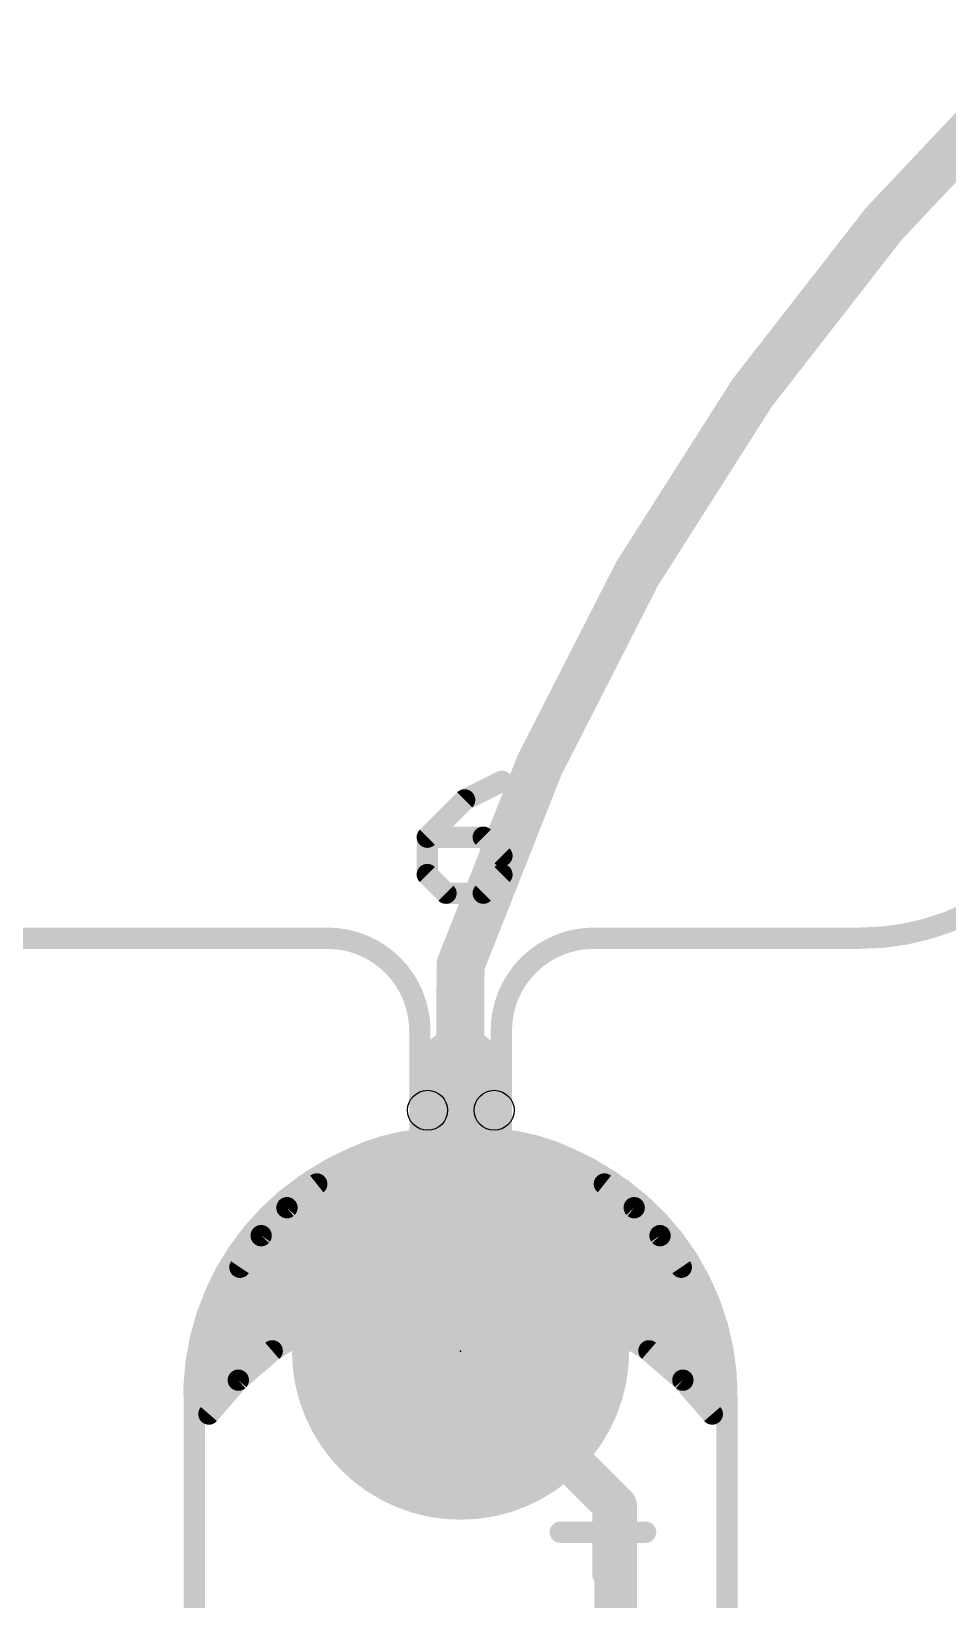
# Model space of a CAD drawing. Extents: x 0 to 107, y -24 to 80.
# Drawn here: x 11.15 to 19.88, y 12.74 to 27.7 of the extents above; entities that cross this region are included whole.
import ezdxf

# ---------------------------------------------------------------- set-up
doc = ezdxf.new("R2010")
doc.units = 0
for name, color, linetype in [('1', 12, 'CONTINUOUS'), ('16', 132, 'CONTINUOUS'), ('17', 110, 'CONTINUOUS'), ('20', 53, 'CONTINUOUS'), ('21', 53, 'CONTINUOUS'), ('23', 53, 'CONTINUOUS')]:
    doc.layers.add(name, color=color, linetype=linetype)

# ---------------------------------------------------------------- blocks, each defined once
blk = doc.blocks.new('ROUNDP')
at = {"const_width": 0.5}
blk.add_lwpolyline([(0, -0.25, 1), (0, 0.25, 1), (0, -0.25)], format="xyb", dxfattribs=at)

msp = doc.modelspace()

# ---------------------------------------------------------------- linework, layer by layer
at = {"layer": '1'}
for points, const_width in [([(22.225, 28.702, 0.1436), (15.24, 18.796)], 0.4572), ([(15.3543, 18.7954, 1), (15.1257, 18.7966)], 0.2286), ([(15.1318, 18.8329, 1), (15.3482, 18.7591)], 0.2286), ([(15.4381, 17.7879, 1), (15.0317, 17.7925)], 0.4064), ([(15.1206, 17.7908, 1), (15.3492, 17.7896)], 0.2286), ([(15.3416, 17.1204, 1), (15.113, 17.1188)], 0.2286), ([(15.0241, 17.1219, 1), (15.4305, 17.1173)], 0.4064), ([(15.2429, 17.1637, 1), (15.2371, 17.0623)], 0.1016), ([(15.2429, 17.0623, 1), (15.2371, 17.1637)], 0.1016), ([(14.5121, 17.0655, 1), (14.5335, 16.9661)], 0.1016), ([(14.5409, 16.9683, 1), (14.5047, 17.0632)], 0.1016), ([(14.7697, 17.1196, 1), (14.7697, 17.018)], 0.1016), ([(14.8747, 17.1427, 1), (14.8806, 17.0413)], 0.1016), ([(14.8883, 17.0423, 1), (14.867, 17.1416)], 0.1016), ([(15.613, 17.1416, 1), (15.5917, 17.0423)], 0.1016), ([(15.5994, 17.0413, 1), (15.6053, 17.1427)], 0.1016), ([(15.7103, 17.018, 1), (15.7103, 17.1196)], 0.1016), ([(15.9753, 17.0632, 1), (15.9391, 16.9683)], 0.1016), ([(15.9465, 16.9661, 1), (15.9679, 17.0655)], 0.1016), ([(14.1475, 16.9164, 1), (14.1475, 16.8148)], 0.1016), ([(14.1656, 16.9337, 1), (14.2019, 16.8388)], 0.1016), ([(14.2089, 16.8421, 1), (14.1586, 16.9304)], 0.1016), ([(16.3214, 16.9304, 1), (16.2711, 16.8421)], 0.1016), ([(16.2781, 16.8388, 1), (16.3144, 16.9337)], 0.1016), ([(16.3325, 16.8148, 1), (16.3325, 16.9164)], 0.1016), ([(13.8132, 16.7132, 1), (13.8132, 16.6116)], 0.1016), ([(13.8433, 16.7505, 1), (13.8937, 16.6623)], 0.1016), ([(13.9001, 16.6667, 1), (13.8369, 16.7462)], 0.1016), ([(16.6431, 16.7462, 1), (16.5799, 16.6667)], 0.1016), ([(16.5863, 16.6623, 1), (16.6367, 16.7505)], 0.1016), ([(16.6668, 16.6116, 1), (16.6668, 16.7132)], 0.1016), ([(13.5648, 16.51, 1), (13.5648, 16.4084)], 0.1016), ([(13.5528, 16.5202, 1), (13.6161, 16.4407)], 0.1016), ([(13.6218, 16.446, 1), (13.5471, 16.5149)], 0.1016), ([(16.9329, 16.5149, 1), (16.8582, 16.446)], 0.1016), ([(16.8639, 16.4407, 1), (16.9272, 16.5202)], 0.1016), ([(16.9152, 16.4084, 1), (16.9152, 16.51)], 0.1016), ([(13.3804, 16.1854, 1), (13.2961, 16.2421)], 0.1016), ([(13.3772, 16.3068, 1), (13.3772, 16.2052)], 0.1016), ([(17.1839, 16.2421, 1), (17.0996, 16.1854)], 0.1016), ([(17.1028, 16.2052, 1), (17.1028, 16.3068)], 0.1016), ([(13.23, 16.1036, 1), (13.23, 16.002)], 0.1016), ([(13.3009, 16.2483, 1), (13.3756, 16.1793)], 0.1016), ([(17.1044, 16.1793, 1), (17.1791, 16.2483)], 0.1016), ([(17.25, 16.002, 1), (17.25, 16.1036)], 0.1016), ([(13.1817, 15.891, 1), (13.0897, 15.9342)], 0.1016), ([(17.3903, 15.9342, 1), (17.2983, 15.891)], 0.1016), ([(13.1062, 15.9004, 1), (13.1062, 15.7988)], 0.1016), ([(13.0936, 15.9409, 1), (13.1779, 15.8843)], 0.1016), ([(17.3021, 15.8843, 1), (17.3864, 15.9409)], 0.1016), ([(17.3738, 15.7988, 1), (17.3738, 15.9004)], 0.1016), ([(13.0109, 15.6972, 1), (13.0109, 15.5956)], 0.1016), ([(14.5957, 15.6949, 1), (14.6101, 15.5943)], 0.1016), ([(14.6172, 15.5958, 1), (14.5886, 15.6933)], 0.1016), ([(14.6156, 15.5956, 1), (14.6156, 15.6972)], 0.1016), ([(15.0262, 15.7562, 1), (15.0262, 15.6546)], 0.1016), ([(15.0334, 15.6551, 1), (15.019, 15.7557)], 0.1016), ([(15.461, 15.7557, 1), (15.4466, 15.6551)], 0.1016), ([(15.4538, 15.6546, 1), (15.4538, 15.7562)], 0.1016), ([(15.8644, 15.6972, 1), (15.8644, 15.5956)], 0.1016), ([(15.8914, 15.6933, 1), (15.8628, 15.5958)], 0.1016), ([(15.8699, 15.5943, 1), (15.8843, 15.6949)], 0.1016), ([(17.4691, 15.5956, 1), (17.4691, 15.6972)], 0.1016), ([(12.9357, 15.6055, 1), (13.0277, 15.5624)], 0.1016), ([(13.0304, 15.5697, 1), (12.9329, 15.5983)], 0.1016), ([(14.1783, 15.573, 1), (14.2069, 15.4755)], 0.1016), ([(14.2137, 15.478, 1), (14.1715, 15.5704)], 0.1016), ([(16.3085, 15.5704, 1), (16.2663, 15.478)], 0.1016), ([(16.2731, 15.4755, 1), (16.3017, 15.573)], 0.1016), ([(17.5471, 15.5983, 1), (17.4496, 15.5697)], 0.1016), ([(17.4523, 15.5624, 1), (17.5443, 15.6055)], 0.1016), ([(12.9404, 15.494, 1), (12.9404, 15.3924)], 0.1016), ([(13.7825, 15.393, 1), (13.8246, 15.3005)], 0.1016), ([(13.831, 15.304, 1), (13.7761, 15.3895)], 0.1016), ([(14.015, 15.3924, 1), (14.015, 15.494)], 0.1016), ([(15.3416, 15.24, 1), (15.1384, 15.24)], 0.2032), ([(16.465, 15.494, 1), (16.465, 15.3924)], 0.1016), ([(16.7039, 15.3895, 1), (16.649, 15.304)], 0.1016), ([(16.6554, 15.3005, 1), (16.6975, 15.393)], 0.1016), ([(17.5396, 15.3924, 1), (17.5396, 15.494)], 0.1016), ([(12.8309, 15.25, 1), (12.9284, 15.2214)], 0.1016), ([(12.93, 15.229, 1), (12.8293, 15.2423)], 0.1016), ([(12.8809, 15.2908, 1), (12.8809, 15.1892)], 0.1016), ([(13.6372, 15.1892, 1), (13.6372, 15.2908)], 0.1016), ([(15.1257, 15.2392, 1), (15.3543, 15.2408)], 0.2286), ([(15.3118, 15.1848, 1), (15.1682, 15.0412)], 0.2032), ([(16.8428, 15.2908, 1), (16.8428, 15.1892)], 0.1016), ([(17.6507, 15.2423, 1), (17.55, 15.229)], 0.1016), ([(17.5516, 15.2214, 1), (17.6491, 15.25)], 0.1016), ([(17.5991, 15.1892, 1), (17.5991, 15.2908)], 0.1016), ([(12.8533, 15.0876, 1), (12.8533, 14.986)], 0.1016), ([(13.3524, 14.986, 1), (13.3524, 15.0876)], 0.1016), ([(13.4162, 15.1585, 1), (13.4711, 15.073)], 0.1016), ([(13.4769, 15.0773, 1), (13.4104, 15.1542)], 0.1016), ([(15.1384, 15.113, 1), (15.3416, 15.113)], 0.2032), ([(17.0696, 15.1542, 1), (17.0031, 15.0773)], 0.1016), ([(17.0089, 15.073, 1), (17.0638, 15.1585)], 0.1016), ([(17.1276, 15.0876, 1), (17.1276, 14.986)], 0.1016), ([(17.6267, 14.986, 1), (17.6267, 15.0876)], 0.1016), ([(12.8828, 14.877, 1), (12.7812, 14.8747)], 0.1016), ([(17.6988, 14.8747, 1), (17.5972, 14.877)], 0.1016), ([(12.7817, 14.8825, 1), (12.8824, 14.8692)], 0.1016), ([(12.833, 14.8844, 1), (12.833, 14.7828)], 0.1016), ([(13.0871, 14.8744, 1), (13.1535, 14.7975)], 0.1016), ([(13.1587, 14.8026, 1), (13.0819, 14.8692)], 0.1016), ([(13.1183, 14.7828, 1), (13.1183, 14.8844)], 0.1016), ([(17.3981, 14.8692, 1), (17.3213, 14.8026)], 0.1016), ([(17.3617, 14.8844, 1), (17.3617, 14.7828)], 0.1016), ([(17.3265, 14.7975, 1), (17.3929, 14.8744)], 0.1016), ([(17.5976, 14.8692, 1), (17.6983, 14.8825)], 0.1016), ([(17.647, 14.7828, 1), (17.647, 14.8844)], 0.1016), ([(12.8374, 14.6812, 1), (12.8374, 14.5796)], 0.1016), ([(12.9419, 14.5796, 1), (12.9419, 14.6812)], 0.1016), ([(17.5381, 14.6812, 1), (17.5381, 14.5796)], 0.1016), ([(17.6426, 14.5796, 1), (17.6426, 14.6812)], 0.1016), ([(12.8016, 14.5463, 1), (12.8784, 14.4797)], 0.1016), ([(12.7892, 14.5119, 1), (12.8908, 14.5141)], 0.1016), ([(17.5892, 14.5141, 1), (17.6908, 14.5119)], 0.1016), ([(17.6016, 14.4797, 1), (17.6784, 14.5463)], 0.1016), ([(16.8216, 13.633, 1), (16.6184, 13.633)], 0.2032), ([(16.6482, 13.5612, 1), (16.7918, 13.7048)], 0.2032)]:
    msp.add_lwpolyline(points, format="xyb", dxfattribs=dict(at, const_width=const_width))
for points, const_width in [([(15.2349, 17.7902), (15.24, 18.796)], 0.4572), ([(15.2273, 17.1196), (15.2349, 17.7902)], 0.8128), ([(15.24, 15.24), (15.2273, 17.1196)], 0.4572), ([(15.24, 17.113), (14.8777, 17.092)], 0.2032), ([(15.6023, 17.092), (15.24, 17.113)], 0.2032), ([(14.5228, 17.0158), (14.1838, 16.8863)], 0.2032), ([(14.8777, 17.092), (14.5228, 17.0158)], 0.2032), ([(14.7697, 17.0688), (15.7103, 17.0688)], 0.2032), ([(15.9572, 17.0158), (15.6023, 17.092)], 0.2032), ([(16.2962, 16.8863), (15.9572, 17.0158)], 0.2032), ([(14.1838, 16.8863), (13.8685, 16.7064)], 0.2032), ([(14.1475, 16.8656), (16.3325, 16.8656)], 0.2032), ([(16.6115, 16.7064), (16.2962, 16.8863)], 0.2032), ([(13.8685, 16.7064), (13.5844, 16.4805)], 0.2032), ([(13.8132, 16.6624), (16.6668, 16.6624)], 0.2032), ([(16.8956, 16.4805), (16.6115, 16.7064)], 0.2032), ([(13.5844, 16.4805), (13.3383, 16.2138)], 0.2032), ([(13.5648, 16.4592), (16.9152, 16.4592)], 0.2032), ([(17.1417, 16.2138), (16.8956, 16.4805)], 0.2032), ([(13.3383, 16.2138), (13.1357, 15.9126)], 0.2032), ([(13.3772, 16.256), (17.1028, 16.256)], 0.2032), ([(17.3443, 15.9126), (17.1417, 16.2138)], 0.2032), ([(13.23, 16.0528), (17.25, 16.0528)], 0.2032), ([(13.1357, 15.9126), (12.9817, 15.584)], 0.2032), ([(17.4983, 15.584), (17.3443, 15.9126)], 0.2032), ([(13.1062, 15.8496), (17.3738, 15.8496)], 0.2032), ([(13.0109, 15.6464), (14.6156, 15.6464)], 0.2032), ([(14.1926, 15.5242), (14.6029, 15.6446)], 0.2032), ([(14.6029, 15.6446), (15.0262, 15.7054)], 0.2032), ([(15.0262, 15.7054), (15.4538, 15.7054)], 0.2032), ([(15.4538, 15.7054), (15.8771, 15.6446)], 0.2032), ([(15.8644, 15.6464), (17.4691, 15.6464)], 0.2032), ([(15.8771, 15.6446), (16.2874, 15.5242)], 0.2032), ([(12.9817, 15.584), (12.8796, 15.2357)], 0.2032), ([(13.8035, 15.3467), (14.1926, 15.5242)], 0.2032), ([(16.2874, 15.5242), (16.6765, 15.3467)], 0.2032), ([(17.6004, 15.2357), (17.4983, 15.584)], 0.2032), ([(12.9404, 15.4432), (14.015, 15.4432)], 0.2032), ([(13.4437, 15.1157), (13.8035, 15.3467)], 0.2032), ([(15.24, 15.113), (15.24, 15.24)], 0.4064), ([(16.465, 15.4432), (17.5396, 15.4432)], 0.2032), ([(16.6765, 15.3467), (17.0363, 15.1157)], 0.2032), ([(12.8796, 15.2357), (12.832, 14.8759)], 0.2032), ([(12.8809, 15.24), (13.6372, 15.24)], 0.2032), ([(16.72, 13.633), (15.24, 15.113)], 0.4064), ([(16.8428, 15.24), (17.5991, 15.24)], 0.2032), ([(17.648, 14.8759), (17.6004, 15.2357)], 0.2032), ([(12.8533, 15.0368), (13.3524, 15.0368)], 0.2032), ([(13.1203, 14.8359), (13.4437, 15.1157)], 0.2032), ([(17.0363, 15.1157), (17.3597, 14.8359)], 0.2032), ([(17.1276, 15.0368), (17.6267, 15.0368)], 0.2032), ([(12.832, 14.8759), (12.84, 14.513)], 0.2032), ([(17.64, 14.513), (17.648, 14.8759)], 0.2032), ([(12.833, 14.8336), (13.1183, 14.8336)], 0.2032), ([(12.84, 14.513), (13.1203, 14.8359)], 0.2032), ([(17.3597, 14.8359), (17.64, 14.513)], 0.2032), ([(17.3617, 14.8336), (17.647, 14.8336)], 0.2032), ([(12.8374, 14.6304), (12.9419, 14.6304)], 0.2032), ([(17.5381, 14.6304), (17.6426, 14.6304)], 0.2032), ([(16.72, 11.507), (16.72, 13.633)], 0.4064)]:
    msp.add_lwpolyline(points, dxfattribs=dict(at, const_width=const_width))
at = {"layer": '16', "const_width": 0.2032}
for points in [[(14.8777, 17.092), (15.24, 17.113)], [(15.24, 17.113), (15.6023, 17.092)], [(14.1838, 16.8863), (14.5228, 17.0158)], [(14.5228, 17.0158), (14.8777, 17.092)], [(14.7697, 17.0688), (15.7103, 17.0688)], [(15.6023, 17.092), (15.9572, 17.0158)], [(15.9572, 17.0158), (16.2962, 16.8863)], [(13.8685, 16.7064), (14.1838, 16.8863)], [(14.1475, 16.8656), (16.3325, 16.8656)], [(16.2962, 16.8863), (16.6115, 16.7064)], [(13.5844, 16.4805), (13.8685, 16.7064)], [(13.8132, 16.6624), (16.6668, 16.6624)], [(16.6115, 16.7064), (16.8956, 16.4805)], [(13.3383, 16.2138), (13.5844, 16.4805)], [(13.5648, 16.4592), (16.9152, 16.4592)], [(16.8956, 16.4805), (17.1417, 16.2138)], [(13.1357, 15.9126), (13.3383, 16.2138)], [(13.3772, 16.256), (17.1028, 16.256)], [(17.1417, 16.2138), (17.3443, 15.9126)], [(13.23, 16.0528), (17.25, 16.0528)], [(12.9817, 15.584), (13.1357, 15.9126)], [(17.3443, 15.9126), (17.4983, 15.584)], [(13.1062, 15.8496), (17.3738, 15.8496)], [(13.0109, 15.6464), (14.6156, 15.6464)], [(14.6029, 15.6446), (14.1926, 15.5242)], [(15.0262, 15.7054), (14.6029, 15.6446)], [(15.4538, 15.7054), (15.0262, 15.7054)], [(15.8771, 15.6446), (15.4538, 15.7054)], [(15.8644, 15.6464), (17.4691, 15.6464)], [(16.2874, 15.5242), (15.8771, 15.6446)], [(12.8796, 15.2357), (12.9817, 15.584)], [(14.1926, 15.5242), (13.8035, 15.3467)], [(16.6765, 15.3467), (16.2874, 15.5242)], [(17.4983, 15.584), (17.6004, 15.2357)], [(12.9404, 15.4432), (14.015, 15.4432)], [(13.8035, 15.3467), (13.4437, 15.1157)], [(16.465, 15.4432), (17.5396, 15.4432)], [(17.0363, 15.1157), (16.6765, 15.3467)], [(12.832, 14.8759), (12.8796, 15.2357)], [(12.8809, 15.24), (13.6372, 15.24)], [(16.8428, 15.24), (17.5991, 15.24)], [(17.6004, 15.2357), (17.648, 14.8759)], [(12.8533, 15.0368), (13.3524, 15.0368)], [(13.4437, 15.1157), (13.1203, 14.8359)], [(17.3597, 14.8359), (17.0363, 15.1157)], [(17.1276, 15.0368), (17.6267, 15.0368)], [(12.84, 14.513), (12.832, 14.8759)], [(17.648, 14.8759), (17.64, 14.513)], [(12.833, 14.8336), (13.1183, 14.8336)], [(13.1203, 14.8359), (12.84, 14.513)], [(17.64, 14.513), (17.3597, 14.8359)], [(17.3617, 14.8336), (17.647, 14.8336)], [(12.8374, 14.6304), (12.9419, 14.6304)], [(17.5381, 14.6304), (17.6426, 14.6304)]]:
    msp.add_lwpolyline(points, dxfattribs=at)
at = {"layer": '16', "const_width": 0.1016}
for points in [[(15.2429, 17.1637, 1), (15.2371, 17.0623)], [(15.2429, 17.0623, 1), (15.2371, 17.1637)], [(14.5121, 17.0655, 1), (14.5335, 16.9661)], [(14.5409, 16.9683, 1), (14.5047, 17.0632)], [(14.7697, 17.1196, 1), (14.7697, 17.018)], [(14.8747, 17.1427, 1), (14.8806, 17.0413)], [(14.8883, 17.0423, 1), (14.867, 17.1416)], [(15.613, 17.1416, 1), (15.5917, 17.0423)], [(15.5994, 17.0413, 1), (15.6053, 17.1427)], [(15.7103, 17.018, 1), (15.7103, 17.1196)], [(15.9753, 17.0632, 1), (15.9391, 16.9683)], [(15.9465, 16.9661, 1), (15.9679, 17.0655)], [(14.1475, 16.9164, 1), (14.1475, 16.8148)], [(14.1656, 16.9337, 1), (14.2019, 16.8388)], [(14.2089, 16.8421, 1), (14.1586, 16.9304)], [(16.3214, 16.9304, 1), (16.2711, 16.8421)], [(16.2781, 16.8388, 1), (16.3144, 16.9337)], [(16.3325, 16.8148, 1), (16.3325, 16.9164)], [(13.8132, 16.7132, 1), (13.8132, 16.6116)], [(13.8433, 16.7505, 1), (13.8937, 16.6623)], [(13.9001, 16.6667, 1), (13.8369, 16.7462)], [(16.6431, 16.7462, 1), (16.5799, 16.6667)], [(16.5863, 16.6623, 1), (16.6367, 16.7505)], [(16.6668, 16.6116, 1), (16.6668, 16.7132)], [(13.5648, 16.51, 1), (13.5648, 16.4084)], [(13.5528, 16.5202, 1), (13.6161, 16.4407)], [(13.6218, 16.446, 1), (13.5471, 16.5149)], [(16.9329, 16.5149, 1), (16.8582, 16.446)], [(16.8639, 16.4407, 1), (16.9272, 16.5202)], [(16.9152, 16.4084, 1), (16.9152, 16.51)], [(13.3804, 16.1854, 1), (13.2961, 16.2421)], [(13.3772, 16.3068, 1), (13.3772, 16.2052)], [(17.1839, 16.2421, 1), (17.0996, 16.1854)], [(17.1028, 16.2052, 1), (17.1028, 16.3068)], [(13.23, 16.1036, 1), (13.23, 16.002)], [(13.3009, 16.2483, 1), (13.3756, 16.1793)], [(17.1044, 16.1793, 1), (17.1791, 16.2483)], [(17.25, 16.002, 1), (17.25, 16.1036)], [(13.1817, 15.891, 1), (13.0897, 15.9342)], [(17.3903, 15.9342, 1), (17.2983, 15.891)], [(13.1062, 15.9004, 1), (13.1062, 15.7988)], [(13.0936, 15.9409, 1), (13.1779, 15.8843)], [(17.3021, 15.8843, 1), (17.3864, 15.9409)], [(17.3738, 15.7988, 1), (17.3738, 15.9004)], [(13.0109, 15.6972, 1), (13.0109, 15.5956)], [(14.5957, 15.6949, 1), (14.6101, 15.5943)], [(14.6172, 15.5958, 1), (14.5886, 15.6933)], [(14.6156, 15.5956, 1), (14.6156, 15.6972)], [(15.0262, 15.7562, 1), (15.0262, 15.6546)], [(15.0334, 15.6551, 1), (15.019, 15.7557)], [(15.461, 15.7557, 1), (15.4466, 15.6551)], [(15.4538, 15.6546, 1), (15.4538, 15.7562)], [(15.8644, 15.6972, 1), (15.8644, 15.5956)], [(15.8914, 15.6933, 1), (15.8628, 15.5958)], [(15.8699, 15.5943, 1), (15.8843, 15.6949)], [(17.4691, 15.5956, 1), (17.4691, 15.6972)], [(12.9357, 15.6055, 1), (13.0277, 15.5624)], [(13.0304, 15.5697, 1), (12.9329, 15.5983)], [(14.1783, 15.573, 1), (14.2069, 15.4755)], [(14.2137, 15.478, 1), (14.1715, 15.5704)], [(16.3085, 15.5704, 1), (16.2663, 15.478)], [(16.2731, 15.4755, 1), (16.3017, 15.573)], [(17.5471, 15.5983, 1), (17.4496, 15.5697)], [(17.4523, 15.5624, 1), (17.5443, 15.6055)], [(12.9404, 15.494, 1), (12.9404, 15.3924)], [(13.7825, 15.393, 1), (13.8246, 15.3005)], [(13.831, 15.304, 1), (13.7761, 15.3895)], [(14.015, 15.3924, 1), (14.015, 15.494)], [(16.465, 15.494, 1), (16.465, 15.3924)], [(16.7039, 15.3895, 1), (16.649, 15.304)], [(16.6554, 15.3005, 1), (16.6975, 15.393)], [(17.5396, 15.3924, 1), (17.5396, 15.494)], [(12.8309, 15.25, 1), (12.9284, 15.2214)], [(12.93, 15.229, 1), (12.8293, 15.2423)], [(12.8809, 15.2908, 1), (12.8809, 15.1892)], [(13.6372, 15.1892, 1), (13.6372, 15.2908)], [(16.8428, 15.2908, 1), (16.8428, 15.1892)], [(17.6507, 15.2423, 1), (17.55, 15.229)], [(17.5516, 15.2214, 1), (17.6491, 15.25)], [(17.5991, 15.1892, 1), (17.5991, 15.2908)], [(12.8533, 15.0876, 1), (12.8533, 14.986)], [(13.3524, 14.986, 1), (13.3524, 15.0876)], [(13.4162, 15.1585, 1), (13.4711, 15.073)], [(13.4769, 15.0773, 1), (13.4104, 15.1542)], [(17.0696, 15.1542, 1), (17.0031, 15.0773)], [(17.0089, 15.073, 1), (17.0638, 15.1585)], [(17.1276, 15.0876, 1), (17.1276, 14.986)], [(17.6267, 14.986, 1), (17.6267, 15.0876)], [(12.8828, 14.877, 1), (12.7812, 14.8747)], [(17.6988, 14.8747, 1), (17.5972, 14.877)], [(12.7817, 14.8825, 1), (12.8824, 14.8692)], [(12.833, 14.8844, 1), (12.833, 14.7828)], [(13.0871, 14.8744, 1), (13.1535, 14.7975)], [(13.1587, 14.8026, 1), (13.0819, 14.8692)], [(13.1183, 14.7828, 1), (13.1183, 14.8844)], [(17.3981, 14.8692, 1), (17.3213, 14.8026)], [(17.3617, 14.8844, 1), (17.3617, 14.7828)], [(17.3265, 14.7975, 1), (17.3929, 14.8744)], [(17.5976, 14.8692, 1), (17.6983, 14.8825)], [(17.647, 14.7828, 1), (17.647, 14.8844)], [(12.8374, 14.6812, 1), (12.8374, 14.5796)], [(12.9419, 14.5796, 1), (12.9419, 14.6812)], [(17.5381, 14.6812, 1), (17.5381, 14.5796)], [(17.6426, 14.5796, 1), (17.6426, 14.6812)], [(12.8016, 14.5463, 1), (12.8784, 14.4797)], [(12.7892, 14.5119, 1), (12.8908, 14.5141)], [(17.5892, 14.5141, 1), (17.6908, 14.5119)], [(17.6016, 14.4797, 1), (17.6784, 14.5463)]]:
    msp.add_lwpolyline(points, format="xyb", dxfattribs=at)
at = {"layer": '20'}
for points, const_width in [([(19.05, 19.05, 0.254), (21.0287, 20.1244)], 0.2032), ([(13.081, 19.0475, 0.0033), (12.7, 19.05)], 0.2032), ([(12.7, 19.1008, 1), (12.7, 18.9992)], 0.1016), ([(12.7, 19.1008, 1), (12.7, 18.9992)], 0.1016), ([(12.7, 18.9992, 1), (12.7, 19.1008)], 0.1016), ([(13.0803, 18.9967, 1), (13.0817, 19.0983)], 0.1016), ([(14.8514, 18.1686, 0.4142), (13.97, 19.05)], 0.2032), ([(13.97, 19.1008, 1), (13.97, 18.9992)], 0.1016), ([(13.97, 18.9992, 1), (13.97, 19.1008)], 0.1016), ([(16.51, 19.05, 0.4142), (15.6286, 18.1686)], 0.2032), ([(16.51, 19.1008, 1), (16.51, 18.9992)], 0.1016), ([(16.51, 18.9992, 1), (16.51, 19.1008)], 0.1016), ([(19.05, 19.1008, 1), (19.05, 18.9992)], 0.1016), ([(19.05, 18.9992, 1), (19.05, 19.1008)], 0.1016), ([(14.9022, 18.1686, 1), (14.8006, 18.1686)], 0.1016), ([(15.6794, 18.1686, 1), (15.5778, 18.1686)], 0.1016), ([(14.8006, 18.1686, 1), (14.9022, 18.1686)], 0.1016), ([(15.5778, 18.1686, 1), (15.6794, 18.1686)], 0.1016), ([(14.8514, 17.1298, 0.089), (14.1935, 16.9443)], 0.2032), ([(14.8563, 17.0792, 1), (14.8465, 17.1804)], 0.1016), ([(16.2865, 16.9443, 0.089), (15.6286, 17.1298)], 0.2032), ([(15.6335, 17.1804, 1), (15.6237, 17.0792)], 0.1016), ([(14.8006, 17.1298, 1), (14.9022, 17.1298)], 0.1016), ([(15.5778, 17.1298, 1), (15.6794, 17.1298)], 0.1016), ([(13.9446, 16.8148, 0.2849), (12.7, 14.5542)], 0.2032), ([(14.0107, 16.8554, 0.2849), (12.7, 14.5542)], 0.2032), ([(13.9695, 16.7705, 1), (13.9197, 16.8591)], 0.1016), ([(13.9884, 16.9011, 1), (14.0328, 16.8097)], 0.1016), ([(14.035, 16.8108, 1), (13.9864, 16.9)], 0.1016), ([(14.1713, 16.99, 1), (14.2157, 16.8986)], 0.1016), ([(14.2157, 16.8986, 1), (14.1713, 16.99)], 0.1016), ([(16.3087, 16.99, 1), (16.2643, 16.8986)], 0.1016), ([(16.2643, 16.8986, 1), (16.3087, 16.99)], 0.1016), ([(17.78, 14.6812, 0.2924), (16.383, 16.891)], 0.2032), ([(16.4045, 16.937, 1), (16.3615, 16.845)], 0.1016), ([(17.78, 14.6812, 0.2924), (16.383, 16.891)], 0.2032), ([(16.4045, 16.937, 1), (16.3615, 16.845)], 0.1016), ([(17.78, 14.5542, 0.2849), (16.4693, 16.8554)], 0.2032), ([(16.4936, 16.9, 1), (16.445, 16.8108)], 0.1016), ([(16.4472, 16.8097, 1), (16.4916, 16.9011)], 0.1016), ([(12.7508, 14.5542, 1), (12.6492, 14.5542)], 0.1016), ([(17.8308, 14.6812, 1), (17.7292, 14.6812)], 0.1016), ([(17.7292, 14.6815, 1), (17.8308, 14.6809)], 0.1016), ([(17.7292, 14.6815, 1), (17.8308, 14.6809)], 0.1016), ([(12.6492, 14.5523, 1), (12.7508, 14.5561)], 0.1016), ([(12.6493, 14.5516, 1), (12.7507, 14.5568)], 0.1016), ([(17.7292, 14.5561, 1), (17.8308, 14.5523)], 0.1016)]:
    msp.add_lwpolyline(points, format="xyb", dxfattribs=dict(at, const_width=const_width))
at = {"layer": '20', "const_width": 0.2032}
for points in [[(9.8298, 19.05), (12.7, 19.05)], [(13.97, 19.05), (12.7, 19.05)], [(16.51, 19.05), (19.05, 19.05)], [(14.8514, 17.1298), (14.8514, 18.1686)], [(15.6286, 17.1298), (15.6286, 18.1686)], [(14.0106, 16.8554), (14.1935, 16.9443)], [(16.4694, 16.8554), (16.2865, 16.9443)], [(12.7, 14.5542), (12.7, 6.9088)], [(17.78, 7.0358), (17.78, 14.6812)]]:
    msp.add_lwpolyline(points, dxfattribs=at)
at = {"layer": '20'}
for centre in [(14.925, 17.4092), (15.56, 17.4092)]:
    msp.add_circle(centre, 0.1905, dxfattribs=at)
at = {"layer": '21', "const_width": 0.2032}
for points in [[(15.6344, 20.547), (15.2785, 20.3691)], [(15.2785, 20.3691), (14.9226, 20.0132)], [(14.9226, 20.0132), (14.9226, 19.6573)], [(15.4565, 20.0132), (14.9226, 20.0132)], [(15.6344, 19.8352), (15.4565, 20.0132)], [(15.6344, 19.6573), (15.6344, 19.8352)], [(14.9226, 19.6573), (15.1006, 19.4793)], [(15.4565, 19.4793), (15.6344, 19.6573)], [(15.1006, 19.4793), (15.4565, 19.4793)], [(16.5976, 13.7931), (16.5976, 12.9796)], [(16.1909, 13.3863), (17.0044, 13.3863)]]:
    msp.add_lwpolyline(points, dxfattribs=at)
at = {"layer": '21', "const_width": 0.1016}
for points in [[(15.6571, 20.5016, 1), (15.6117, 20.5924)], [(15.2558, 20.4145, 1), (15.3012, 20.3236)], [(15.3144, 20.3331, 1), (15.2426, 20.405)], [(14.9734, 20.0132, 1), (14.8718, 20.0132)], [(14.9226, 20.064, 1), (14.9226, 19.9624)], [(14.8867, 20.0491, 1), (14.9585, 19.9772)], [(15.4924, 20.0491, 1), (15.4205, 19.9772)], [(15.4565, 19.9624, 1), (15.4565, 20.064)], [(15.6852, 19.8352, 1), (15.5836, 19.8352)], [(15.5985, 19.7993, 1), (15.6703, 19.8711)], [(14.9585, 19.6932, 1), (14.8867, 19.6213)], [(15.6703, 19.6213, 1), (15.5985, 19.6932)], [(14.8718, 19.6573, 1), (14.9734, 19.6573)], [(15.5836, 19.6573, 1), (15.6852, 19.6573)], [(15.1006, 19.5301, 1), (15.1006, 19.4285)], [(15.0646, 19.4434, 1), (15.1365, 19.5152)], [(15.4205, 19.5152, 1), (15.4924, 19.4434)], [(15.4565, 19.4285, 1), (15.4565, 19.5301)], [(16.6484, 13.7931, 1), (16.5468, 13.7931)], [(16.1909, 13.4371, 1), (16.1909, 13.3355)], [(17.0044, 13.3355, 1), (17.0044, 13.4371)], [(16.5468, 12.9796, 1), (16.6484, 12.9796)]]:
    msp.add_lwpolyline(points, format="xyb", dxfattribs=at)
at = {"layer": '23'}
msp.add_point((15.24, 15.113), dxfattribs=at)

# ---------------------------------------------------------------- block references
at = {"layer": '17', "xscale": 3.216, "yscale": 3.216, "rotation": 270}
msp.add_blockref('ROUNDP', (15.24, 15.113), dxfattribs=at)
msp.add_blockref('ROUNDP', (15.24, 15.113), dxfattribs=at)

doc.saveas('drawing.dxf')
